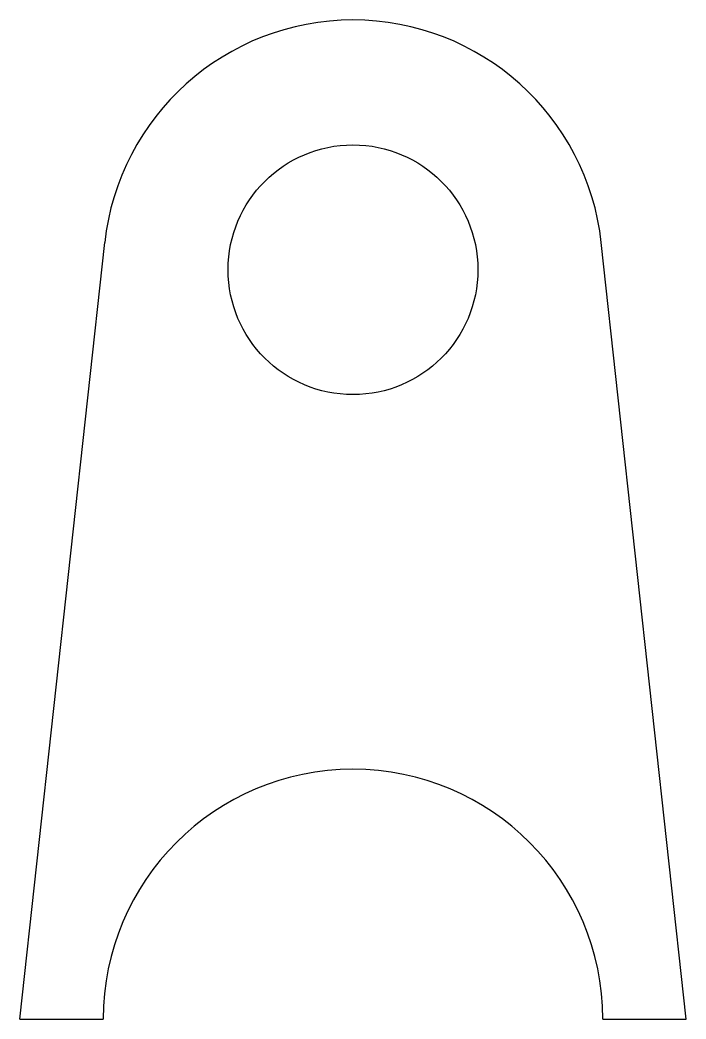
# Model space of a CAD drawing. Header units: inches. Extents: x 2 to 3, y 2 to 3.5.
import ezdxf

# ---------------------------------------------------------------- set-up
doc = ezdxf.new("R2010")
doc.units = ezdxf.units.IN
doc.header["$MEASUREMENT"] = 0
doc.layers.get('0').update_dxf_attribs({"linetype": 'CONTINUOUS'})

msp = doc.modelspace()

# ---------------------------------------------------------------- linework, layer by layer
for p, q in [((2, 2), (2.1272, 3.1657)), ((3, 2), (2.8728, 3.1657)), ((2, 2), (2.125, 2)), ((2.875, 2), (3, 2))]:
    msp.add_line(p, q)
msp.add_circle((2.5, 3.125), 0.1875)
for centre, start, end in [((2.5, 3.125), 6.2282, 173.7718), ((2.5, 2, 0.0625), 0, 180)]:
    msp.add_arc(centre, 0.375, start, end)

doc.saveas('drawing.dxf')
